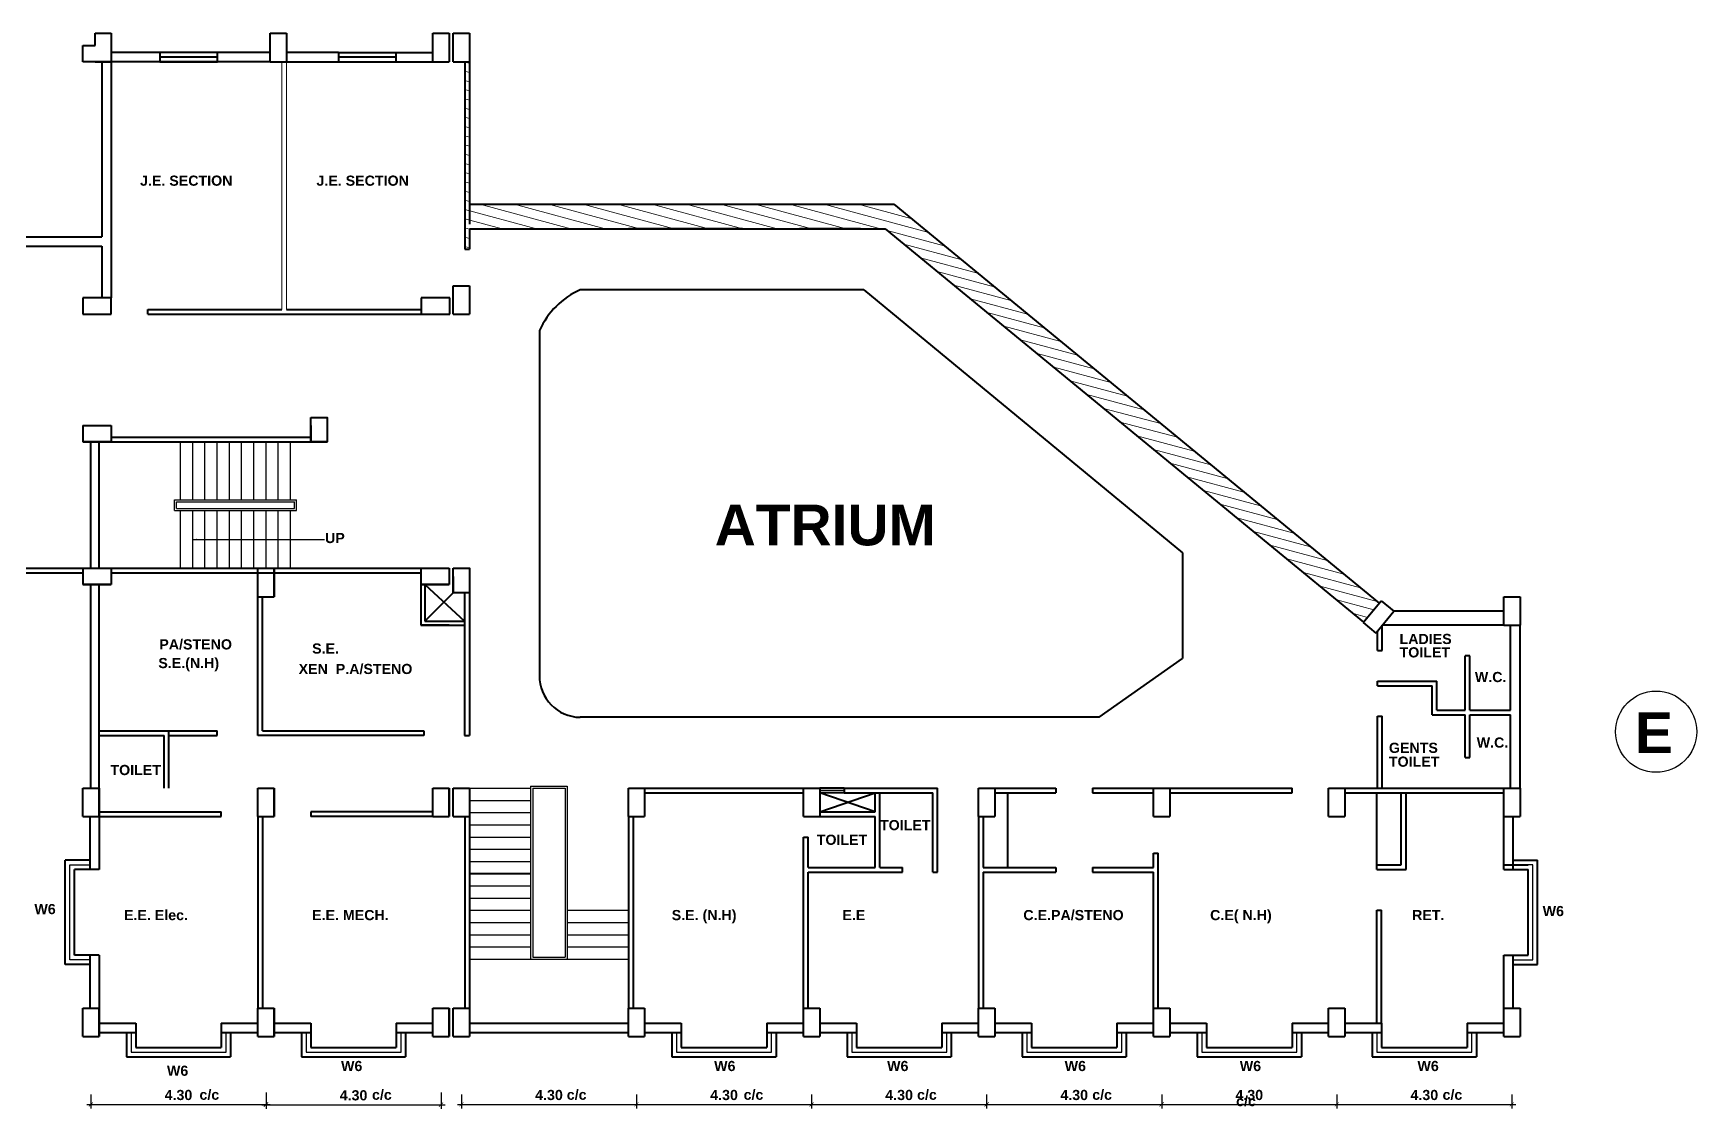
# Model space of a CAD drawing. Header units: inches. Extents: x 1352 to 5457, y 84 to 1168.
# Drawn here: x 2485.07 to 2525.93, y 400.19 to 426.6 of the extents above; entities that cross this region are included whole.
import ezdxf

# ---------------------------------------------------------------- set-up
doc = ezdxf.new("R2010")
doc.units = ezdxf.units.IN
doc.header["$MEASUREMENT"] = 0
doc.header["$PDMODE"] = 35
doc.header["$PDSIZE"] = -0.5
doc.linetypes.add('DASHED2', pattern=[0.375, 0.25, -0.125])
for name, color, linetype, lineweight in [('col', 250, 'Continuous', 40), ('hatch', 250, 'DASHED2', 9), ('text', 250, 'Continuous', 30), ('wall', 7, 'Continuous', 40), ('win', 250, 'Continuous', 30)]:
    doc.layers.add(name, color=color, linetype=linetype, lineweight=lineweight)
doc.styles.get("Standard").update_dxf_attribs({"font": 'arialbd.ttf', "height": 1.5})
doc.dimstyles.get("Standard").update_dxf_attribs({"dimtxt": 0.25, "dimasz": 0.1, "dimexe": 0.1, "dimexo": 0.1, "dimgap": 0.1, "dimtad": 1, "dimzin": 0, "dimdsep": 46, "dimtxsty": 'Standard', "dimblk": 'ARCHTICK', "dimcen": 0.1, "dimdle": 0.1, "dimclrd": 256, "dimadec": 0, "dimazin": 0, "dimtfac": 1, "dimtofl": 0, "dimtmove": 2, "dimatfit": 3, "dimfxl": 1, "dimtolj": 1, "dimtzin": 0, "dimlwd": -1, "dimarcsym": 0})

# ---------------------------------------------------------------- blocks, each defined once
blk = doc.blocks.new('_ArchTick')
at = {"color": 0, "linetype": 'ByBlock', "const_width": 0.15}
blk.add_lwpolyline([(-0.5, -0.5), (0.5, 0.5)], dxfattribs=at)
blk = doc.blocks.new('*D478')
at = {"layer": 'Defpoints', "color": 0, "linetype": 'Continuous', "transparency": 16777216}
for p in [(2486.491, 400.637), (2490.791, 400.637), (2490.791, 400.297)]:
    blk.add_point(p, dxfattribs=at)
at = {"layer": 'text', "color": 0, "linetype": 'Continuous', "lineweight": -2, "transparency": 16777216}
for p, q in [((2486.491, 400.537), (2486.491, 400.197)), ((2490.791, 400.537), (2490.791, 400.197))]:
    blk.add_line(p, q, dxfattribs=at)
at = {"layer": 'text', "linetype": 'Continuous', "transparency": 16777216}
blk.add_line((2486.391, 400.297), (2490.891, 400.297), dxfattribs=at)
at = {"layer": 'text', "linetype": 'Continuous', "transparency": 16777216, "xscale": 0.1, "yscale": 0.1, "zscale": 0.1, "rotation": 180}
blk.add_blockref('_ArchTick', (2486.491, 400.297), dxfattribs=at)
at = {"layer": 'text', "linetype": 'Continuous', "transparency": 16777216, "xscale": 0.1, "yscale": 0.1, "zscale": 0.1}
blk.add_blockref('_ArchTick', (2490.791, 400.297), dxfattribs=at)
at = {"layer": 'text', "color": 0, "linetype": 'Continuous', "transparency": 16777216, "insert": (2488.641, 400.525), "char_height": 0.25, "attachment_point": 5}
blk.add_mtext('\\A1;4.30', dxfattribs=at)
blk = doc.blocks.new('*D479')
at = {"layer": 'Defpoints', "color": 0, "linetype": 'Continuous', "transparency": 16777216}
for p in [(2495.591, 400.637), (2499.891, 400.637), (2499.891, 400.297)]:
    blk.add_point(p, dxfattribs=at)
at = {"layer": 'text', "color": 0, "linetype": 'Continuous', "lineweight": -2, "transparency": 16777216}
for p, q in [((2495.591, 400.537), (2495.591, 400.197)), ((2499.891, 400.537), (2499.891, 400.197))]:
    blk.add_line(p, q, dxfattribs=at)
at = {"layer": 'text', "linetype": 'Continuous', "transparency": 16777216}
blk.add_line((2495.491, 400.297), (2499.991, 400.297), dxfattribs=at)
at = {"layer": 'text', "linetype": 'Continuous', "transparency": 16777216, "xscale": 0.1, "yscale": 0.1, "zscale": 0.1, "rotation": 180}
blk.add_blockref('_ArchTick', (2495.591, 400.297), dxfattribs=at)
at = {"layer": 'text', "linetype": 'Continuous', "transparency": 16777216, "xscale": 0.1, "yscale": 0.1, "zscale": 0.1}
blk.add_blockref('_ArchTick', (2499.891, 400.297), dxfattribs=at)
at = {"layer": 'text', "color": 0, "linetype": 'Continuous', "transparency": 16777216, "insert": (2497.741, 400.525), "char_height": 0.25, "attachment_point": 5}
blk.add_mtext('\\A1;4.30', dxfattribs=at)
blk = doc.blocks.new('*D480')
at = {"layer": 'Defpoints', "color": 0, "linetype": 'Continuous', "transparency": 16777216}
for p in [(2499.891, 400.637), (2504.191, 400.637), (2504.191, 400.297)]:
    blk.add_point(p, dxfattribs=at)
at = {"layer": 'text', "color": 0, "linetype": 'Continuous', "lineweight": -2, "transparency": 16777216}
for p, q in [((2499.891, 400.537), (2499.891, 400.197)), ((2504.191, 400.537), (2504.191, 400.197))]:
    blk.add_line(p, q, dxfattribs=at)
at = {"layer": 'text', "linetype": 'Continuous', "transparency": 16777216}
blk.add_line((2499.791, 400.297), (2504.291, 400.297), dxfattribs=at)
at = {"layer": 'text', "linetype": 'Continuous', "transparency": 16777216, "xscale": 0.1, "yscale": 0.1, "zscale": 0.1, "rotation": 180}
blk.add_blockref('_ArchTick', (2499.891, 400.297), dxfattribs=at)
at = {"layer": 'text', "linetype": 'Continuous', "transparency": 16777216, "xscale": 0.1, "yscale": 0.1, "zscale": 0.1}
blk.add_blockref('_ArchTick', (2504.191, 400.297), dxfattribs=at)
at = {"layer": 'text', "color": 0, "linetype": 'Continuous', "transparency": 16777216, "insert": (2502.041, 400.525), "char_height": 0.25, "attachment_point": 5}
blk.add_mtext('\\A1;4.30', dxfattribs=at)
blk = doc.blocks.new('*D481')
at = {"layer": 'Defpoints', "color": 0, "linetype": 'Continuous', "transparency": 16777216}
for p in [(2504.191, 400.637), (2508.491, 400.637), (2508.491, 400.297)]:
    blk.add_point(p, dxfattribs=at)
at = {"layer": 'text', "color": 0, "linetype": 'Continuous', "lineweight": -2, "transparency": 16777216}
for p, q in [((2504.191, 400.537), (2504.191, 400.197)), ((2508.491, 400.537), (2508.491, 400.197))]:
    blk.add_line(p, q, dxfattribs=at)
at = {"layer": 'text', "linetype": 'Continuous', "transparency": 16777216}
blk.add_line((2504.091, 400.297), (2508.591, 400.297), dxfattribs=at)
at = {"layer": 'text', "linetype": 'Continuous', "transparency": 16777216, "xscale": 0.1, "yscale": 0.1, "zscale": 0.1, "rotation": 180}
blk.add_blockref('_ArchTick', (2504.191, 400.297), dxfattribs=at)
at = {"layer": 'text', "linetype": 'Continuous', "transparency": 16777216, "xscale": 0.1, "yscale": 0.1, "zscale": 0.1}
blk.add_blockref('_ArchTick', (2508.491, 400.297), dxfattribs=at)
at = {"layer": 'text', "color": 0, "linetype": 'Continuous', "transparency": 16777216, "insert": (2506.341, 400.525), "char_height": 0.25, "attachment_point": 5}
blk.add_mtext('\\A1;4.30', dxfattribs=at)
blk = doc.blocks.new('*D482')
at = {"layer": 'Defpoints', "color": 0, "linetype": 'Continuous', "transparency": 16777216}
for p in [(2508.491, 400.637), (2512.791, 400.637), (2512.791, 400.297)]:
    blk.add_point(p, dxfattribs=at)
at = {"layer": 'text', "color": 0, "linetype": 'Continuous', "lineweight": -2, "transparency": 16777216}
for p, q in [((2508.491, 400.537), (2508.491, 400.197)), ((2512.791, 400.537), (2512.791, 400.197))]:
    blk.add_line(p, q, dxfattribs=at)
at = {"layer": 'text', "linetype": 'Continuous', "transparency": 16777216}
blk.add_line((2508.391, 400.297), (2512.891, 400.297), dxfattribs=at)
at = {"layer": 'text', "linetype": 'Continuous', "transparency": 16777216, "xscale": 0.1, "yscale": 0.1, "zscale": 0.1, "rotation": 180}
blk.add_blockref('_ArchTick', (2508.491, 400.297), dxfattribs=at)
at = {"layer": 'text', "linetype": 'Continuous', "transparency": 16777216, "xscale": 0.1, "yscale": 0.1, "zscale": 0.1}
blk.add_blockref('_ArchTick', (2512.791, 400.297), dxfattribs=at)
at = {"layer": 'text', "color": 0, "linetype": 'Continuous', "transparency": 16777216, "insert": (2510.641, 400.525), "char_height": 0.25, "attachment_point": 5}
blk.add_mtext('\\A1;4.30', dxfattribs=at)
blk = doc.blocks.new('*D483')
at = {"layer": 'Defpoints', "color": 0, "linetype": 'Continuous', "transparency": 16777216}
for p in [(2512.791, 400.637), (2517.091, 400.637), (2517.091, 400.297)]:
    blk.add_point(p, dxfattribs=at)
at = {"layer": 'text', "color": 0, "linetype": 'Continuous', "lineweight": -2, "transparency": 16777216}
for p, q in [((2512.791, 400.537), (2512.791, 400.197)), ((2517.091, 400.537), (2517.091, 400.197))]:
    blk.add_line(p, q, dxfattribs=at)
at = {"layer": 'text', "linetype": 'Continuous', "transparency": 16777216}
blk.add_line((2512.691, 400.297), (2517.191, 400.297), dxfattribs=at)
at = {"layer": 'text', "linetype": 'Continuous', "transparency": 16777216, "xscale": 0.1, "yscale": 0.1, "zscale": 0.1, "rotation": 180}
blk.add_blockref('_ArchTick', (2512.791, 400.297), dxfattribs=at)
at = {"layer": 'text', "linetype": 'Continuous', "transparency": 16777216, "xscale": 0.1, "yscale": 0.1, "zscale": 0.1}
blk.add_blockref('_ArchTick', (2517.091, 400.297), dxfattribs=at)
at = {"layer": 'text', "color": 0, "linetype": 'Continuous', "transparency": 16777216, "insert": (2514.941, 400.525), "char_height": 0.25, "attachment_point": 5}
blk.add_mtext('\\A1;4.30', dxfattribs=at)
blk = doc.blocks.new('*D484')
at = {"layer": 'Defpoints', "color": 0, "linetype": 'Continuous', "transparency": 16777216}
for p in [(2517.091, 400.637), (2521.391, 400.637), (2521.391, 400.297)]:
    blk.add_point(p, dxfattribs=at)
at = {"layer": 'text', "color": 0, "linetype": 'Continuous', "lineweight": -2, "transparency": 16777216}
for p, q in [((2517.091, 400.537), (2517.091, 400.197)), ((2521.391, 400.537), (2521.391, 400.197))]:
    blk.add_line(p, q, dxfattribs=at)
at = {"layer": 'text', "linetype": 'Continuous', "transparency": 16777216}
blk.add_line((2516.991, 400.297), (2521.491, 400.297), dxfattribs=at)
at = {"layer": 'text', "linetype": 'Continuous', "transparency": 16777216, "xscale": 0.1, "yscale": 0.1, "zscale": 0.1, "rotation": 180}
blk.add_blockref('_ArchTick', (2517.091, 400.297), dxfattribs=at)
at = {"layer": 'text', "linetype": 'Continuous', "transparency": 16777216, "xscale": 0.1, "yscale": 0.1, "zscale": 0.1}
blk.add_blockref('_ArchTick', (2521.391, 400.297), dxfattribs=at)
at = {"layer": 'text', "color": 0, "linetype": 'Continuous', "transparency": 16777216, "insert": (2519.241, 400.525), "char_height": 0.25, "attachment_point": 5}
blk.add_mtext('\\A1;4.30', dxfattribs=at)
blk = doc.blocks.new('*D485')
at = {"layer": 'Defpoints', "color": 0, "linetype": 'Continuous', "transparency": 16777216}
for p in [(2490.791, 400.685), (2495.091, 400.685), (2495.091, 400.289)]:
    blk.add_point(p, dxfattribs=at)
at = {"layer": 'text', "color": 0, "linetype": 'Continuous', "lineweight": -2, "transparency": 16777216}
for p, q in [((2490.791, 400.585), (2490.791, 400.189)), ((2495.091, 400.585), (2495.091, 400.189))]:
    blk.add_line(p, q, dxfattribs=at)
at = {"layer": 'text', "linetype": 'Continuous', "transparency": 16777216}
blk.add_line((2490.691, 400.289), (2495.191, 400.289), dxfattribs=at)
at = {"layer": 'text', "linetype": 'Continuous', "transparency": 16777216, "xscale": 0.1, "yscale": 0.1, "zscale": 0.1, "rotation": 180}
blk.add_blockref('_ArchTick', (2490.791, 400.289), dxfattribs=at)
at = {"layer": 'text', "linetype": 'Continuous', "transparency": 16777216, "xscale": 0.1, "yscale": 0.1, "zscale": 0.1}
blk.add_blockref('_ArchTick', (2495.091, 400.289), dxfattribs=at)
at = {"layer": 'text', "color": 0, "linetype": 'Continuous', "transparency": 16777216, "insert": (2492.941, 400.517), "char_height": 0.25, "attachment_point": 5}
blk.add_mtext('\\A1;4.30', dxfattribs=at)

msp = doc.modelspace()

# ---------------------------------------------------------------- hatches: boundary and pattern name
at = {"layer": 'hatch', "linetype": 'ByBlock'}
h = msp.add_hatch(dxfattribs=at)
h.set_pattern_fill('ANSI31', color=256, scale=1.75, angle=120)
h.set_pattern_definition([(165, (-39.91306, -19.09975), (-0.056616666, -0.211296275), [])])
h.paths.add_polyline_path([(2506.21, 422.404), (2495.791, 422.404), (2495.791, 425.904), (2495.676, 425.904), (2495.676, 421.304), (2495.791, 421.304), (2495.791, 421.804), (2505.995, 421.804), (2517.75, 412.144), (2518.132, 412.607)])

# ---------------------------------------------------------------- linework, layer by layer
at = {"layer": 'col'}
for p, q in [((2486.591, 426.604), (2486.991, 426.604)), ((2486.591, 426.304), (2486.591, 426.604)), ((2486.991, 426.604), (2486.991, 425.904)), ((2490.893, 426.604), (2491.293, 426.604)), ((2490.893, 425.904), (2490.893, 426.604)), ((2491.293, 426.604), (2491.293, 425.904)), ((2494.891, 426.604), (2495.291, 426.604)), ((2494.891, 425.904), (2494.891, 426.604)), ((2495.291, 426.604), (2495.291, 425.904)), ((2495.391, 426.604), (2495.791, 426.604)), ((2495.391, 425.904), (2495.391, 426.604)), ((2495.791, 426.604), (2495.791, 421.919)), ((2486.291, 425.904), (2486.291, 426.304)), ((2486.291, 426.304), (2486.591, 426.304)), ((2486.991, 425.904), (2486.291, 425.904)), ((2486.591, 425.904), (2486.991, 425.904)), ((2486.591, 425.904), (2486.991, 425.904)), ((2490.893, 425.904), (2491.293, 425.904)), ((2490.893, 425.904), (2494.891, 425.904)), ((2494.891, 425.904), (2495.291, 425.904)), ((2494.891, 425.904), (2495.291, 425.904)), ((2495.391, 425.904), (2495.791, 425.904)), ((2495.391, 425.904), (2495.791, 425.904)), ((2495.676, 425.904), (2495.676, 421.304)), ((2495.791, 422.404), (2506.21, 422.404)), ((2506.21, 422.404), (2518.131, 412.608)), ((2495.791, 421.804), (2505.995, 421.804)), ((2495.791, 421.804), (2495.791, 421.304)), ((2502.493, 421.804), (2502.893, 421.804)), ((2505.995, 421.804), (2517.75, 412.144)), ((2495.676, 421.304), (2495.791, 421.304)), ((2486.991, 420.104), (2486.291, 420.104)), ((2486.291, 420.104), (2486.291, 419.704)), ((2486.991, 419.704), (2486.991, 420.104)), ((2495.303, 420.104), (2494.603, 420.104)), ((2494.603, 420.104), (2494.603, 419.704)), ((2495.303, 419.704), (2495.303, 420.104)), ((2495.391, 420.404), (2495.791, 420.404)), ((2495.391, 419.704), (2495.391, 420.404)), ((2495.791, 420.404), (2495.791, 419.704)), ((2486.291, 419.704), (2486.991, 419.704)), ((2487.891, 419.704), (2487.891, 419.819)), ((2487.891, 419.819), (2491.178, 419.819)), ((2487.891, 419.704), (2495.303, 419.704)), ((2491.293, 419.819), (2494.603, 419.819)), ((2495.391, 419.704), (2495.791, 419.704)), ((2495.391, 419.704), (2495.791, 419.704)), ((2495.391, 419.704), (2495.791, 419.704)), ((2486.291, 416.968), (2486.291, 416.568)), ((2486.291, 416.968), (2486.991, 416.968)), ((2486.991, 416.968), (2486.991, 416.568)), ((2491.891, 416.968), (2491.891, 416.568)), ((2486.291, 416.568), (2486.991, 416.568)), ((2486.991, 416.568), (2486.291, 416.568)), ((2486.291, 413.463), (2486.291, 413.063)), ((2486.291, 413.463), (2486.991, 413.463)), ((2486.291, 413.063), (2486.991, 413.063)), ((2486.991, 413.063), (2486.291, 413.063)), ((2486.991, 413.463), (2486.991, 413.063)), ((2490.591, 413.463), (2490.991, 413.463)), ((2490.591, 412.763), (2490.591, 413.463)), ((2490.991, 412.763), (2490.991, 413.463)), ((2490.991, 413.463), (2490.991, 412.763)), ((2494.591, 413.463), (2494.591, 413.063)), ((2494.591, 413.463), (2495.291, 413.463)), ((2494.591, 413.063), (2495.291, 413.063)), ((2495.291, 413.063), (2494.591, 413.063)), ((2495.291, 413.463), (2495.291, 413.063)), ((2495.391, 413.263), (2495.391, 412.863)), ((2490.591, 412.763), (2490.991, 412.763)), ((2517.737, 412.128), (2518.183, 412.668)), ((2518.183, 412.668), (2518.491, 412.413)), ((2521.191, 412.763), (2521.591, 412.763)), ((2521.191, 412.063), (2521.191, 412.763)), ((2521.591, 412.763), (2521.591, 412.063)), ((2518.046, 411.873), (2518.491, 412.413)), ((2495.291, 412.063), (2494.591, 412.063)), ((2517.737, 412.128), (2518.046, 411.873)), ((2517.737, 412.128), (2518.046, 411.873)), ((2521.191, 412.063), (2521.591, 412.063)), ((2486.291, 408.063), (2486.691, 408.063)), ((2486.291, 407.363), (2486.291, 408.063)), ((2486.691, 407.363), (2486.691, 408.063)), ((2486.691, 408.063), (2486.691, 407.363)), ((2490.591, 408.063), (2490.991, 408.063)), ((2490.591, 407.363), (2490.591, 408.063)), ((2490.991, 407.363), (2490.991, 408.063)), ((2490.991, 408.063), (2490.991, 407.363)), ((2494.891, 408.063), (2495.291, 408.063)), ((2494.891, 407.363), (2494.891, 408.063)), ((2495.291, 407.363), (2495.291, 408.063)), ((2495.291, 408.063), (2495.291, 407.363)), ((2495.391, 408.063), (2495.791, 408.063)), ((2495.391, 407.363), (2495.391, 408.063)), ((2495.791, 408.063), (2495.791, 407.363)), ((2499.691, 408.063), (2500.091, 408.063)), ((2499.691, 407.363), (2499.691, 408.063)), ((2500.091, 408.063), (2500.091, 407.363)), ((2503.991, 408.063), (2504.391, 408.063)), ((2503.991, 407.363), (2503.991, 408.063)), ((2504.391, 408.063), (2504.391, 407.363)), ((2508.291, 408.063), (2508.691, 408.063)), ((2508.291, 407.363), (2508.291, 408.063)), ((2508.691, 408.063), (2508.691, 407.363)), ((2512.591, 408.063), (2512.991, 408.063)), ((2512.591, 407.363), (2512.591, 408.063)), ((2512.991, 408.063), (2512.991, 407.363)), ((2515.991, 407.948), (2515.991, 408.063)), ((2516.891, 408.063), (2517.291, 408.063)), ((2516.891, 407.363), (2516.891, 408.063)), ((2517.291, 408.063), (2517.291, 407.363)), ((2521.191, 408.063), (2521.591, 408.063)), ((2521.191, 407.363), (2521.191, 408.063)), ((2521.591, 408.063), (2521.591, 407.363)), ((2486.291, 407.363), (2486.691, 407.363)), ((2490.591, 407.363), (2490.991, 407.363)), ((2494.891, 407.363), (2495.291, 407.363)), ((2495.391, 407.363), (2495.791, 407.363)), ((2499.691, 407.363), (2500.091, 407.363)), ((2503.991, 407.363), (2504.391, 407.363)), ((2508.291, 407.363), (2508.691, 407.363)), ((2512.591, 407.363), (2512.991, 407.363)), ((2516.891, 407.363), (2517.291, 407.363)), ((2521.191, 407.363), (2521.591, 407.363)), ((2486.291, 402.663), (2486.691, 402.663)), ((2486.291, 401.963), (2486.291, 402.663)), ((2486.691, 401.963), (2486.691, 402.663)), ((2486.691, 402.663), (2486.691, 401.963)), ((2490.591, 402.663), (2490.991, 402.663)), ((2490.591, 401.963), (2490.591, 402.663)), ((2490.991, 401.963), (2490.991, 402.663)), ((2490.991, 402.663), (2490.991, 401.963)), ((2494.891, 402.663), (2495.291, 402.663)), ((2494.891, 401.963), (2494.891, 402.663)), ((2495.291, 401.963), (2495.291, 402.663)), ((2495.291, 402.663), (2495.291, 401.963)), ((2495.391, 402.663), (2495.791, 402.663)), ((2495.391, 401.963), (2495.391, 402.663)), ((2495.791, 402.663), (2495.791, 401.963)), ((2499.691, 402.663), (2500.091, 402.663)), ((2499.691, 401.963), (2499.691, 402.663)), ((2500.091, 402.663), (2500.091, 401.963)), ((2503.991, 402.663), (2504.391, 402.663)), ((2503.991, 401.963), (2503.991, 402.663)), ((2504.391, 402.663), (2504.391, 401.963)), ((2508.291, 402.663), (2508.691, 402.663)), ((2508.291, 401.963), (2508.291, 402.663)), ((2508.691, 402.663), (2508.691, 401.963)), ((2512.591, 402.663), (2512.991, 402.663)), ((2512.591, 401.963), (2512.591, 402.663)), ((2512.991, 402.663), (2512.991, 401.963)), ((2516.891, 402.663), (2517.291, 402.663)), ((2516.891, 401.963), (2516.891, 402.663)), ((2517.291, 402.663), (2517.291, 401.963)), ((2521.191, 402.663), (2521.591, 402.663)), ((2521.191, 401.963), (2521.191, 402.663)), ((2521.591, 402.663), (2521.591, 401.963)), ((2486.291, 401.963), (2486.691, 401.963)), ((2490.591, 401.963), (2490.991, 401.963)), ((2494.891, 401.963), (2495.291, 401.963)), ((2495.391, 401.963), (2495.791, 401.963)), ((2499.691, 401.963), (2500.091, 401.963)), ((2503.991, 401.963), (2504.391, 401.963)), ((2508.291, 401.963), (2508.691, 401.963)), ((2512.591, 401.963), (2512.991, 401.963)), ((2516.891, 401.963), (2517.291, 401.963)), ((2521.191, 401.963), (2521.591, 401.963))]:
    msp.add_line(p, q, dxfattribs=at)
for points in [[(2491.891, 417.168), (2492.291, 417.168), (2492.291, 416.568), (2491.891, 416.568)], [(2495.391, 413.463), (2495.791, 413.463), (2495.791, 412.863), (2495.391, 412.863)]]:
    msp.add_lwpolyline(points, close=True, dxfattribs=at)
at = {"layer": 'hatch', "linetype": 'ByBlock'}
for p, q in [((2491.178, 425.904), (2491.178, 419.819)), ((2491.293, 425.904), (2491.293, 419.819)), ((2498.093, 421.804), (2498.493, 421.804)), ((2495.791, 419.704), (2495.791, 420.404))]:
    msp.add_line(p, q, dxfattribs=at)
at = {"layer": 'text'}
msp.add_circle((2524.934, 409.45), 0.997, dxfattribs=at)
at = {"layer": 'wall', "linetype": 'Continuous'}
for p, q in [((2486.761, 425.904), (2486.761, 421.604)), ((2490.893, 426.134), (2486.991, 426.134)), ((2490.893, 425.904), (2486.991, 425.904)), ((2486.991, 425.904), (2486.991, 420.104)), ((2488.18, 426.134), (2488.18, 425.922)), ((2488.18, 426.131), (2488.18, 425.901)), ((2488.18, 425.904), (2489.603, 425.903)), ((2489.603, 425.925), (2489.603, 426.134)), ((2489.603, 425.903), (2489.603, 426.134)), ((2492.568, 426.134), (2491.293, 426.134)), ((2492.568, 426.134), (2492.568, 425.922)), ((2492.568, 426.134), (2494.891, 426.134)), ((2492.568, 426.131), (2492.568, 425.901)), ((2492.568, 425.904), (2493.991, 425.903)), ((2493.991, 425.925), (2493.991, 426.134)), ((2493.991, 425.903), (2493.991, 426.134)), ((2502.493, 421.804), (2499.693, 421.804)), ((2505.393, 421.804), (2503.893, 421.804)), ((2486.761, 421.374), (2486.761, 420.104)), ((2505.476, 420.304), (2498.508, 420.304)), ((2505.476, 420.304), (2513.301, 413.845)), ((2497.508, 419.304), (2497.508, 410.804)), ((2486.491, 413.463), (2486.491, 416.568)), ((2486.691, 413.463), (2486.691, 416.568)), ((2486.991, 416.683), (2491.891, 416.683)), ((2486.991, 416.568), (2492.291, 416.568)), ((2513.301, 413.845), (2513.301, 411.245)), ((2482.163, 413.463), (2486.691, 413.463)), ((2482.163, 413.348), (2486.291, 413.348)), ((2486.491, 408.063), (2486.491, 413.063)), ((2486.691, 408.063), (2486.691, 413.063)), ((2486.991, 413.463), (2494.591, 413.463)), ((2486.991, 413.348), (2494.591, 413.348)), ((2494.591, 413.063), (2494.591, 412.063)), ((2494.691, 413.063), (2494.691, 412.163)), ((2494.691, 413.063), (2495.67, 412.163)), ((2490.591, 409.353), (2490.591, 412.763)), ((2490.706, 409.468), (2490.706, 412.763)), ((2495.391, 412.863), (2494.691, 412.163)), ((2495.67, 412.863), (2495.67, 409.353)), ((2495.791, 412.863), (2495.791, 409.353)), ((2521.191, 412.413), (2518.491, 412.413)), ((2494.591, 412.063), (2495.67, 412.063)), ((2494.691, 412.163), (2495.67, 412.163)), ((2518.091, 411.443), (2518.091, 411.929)), ((2521.191, 412.063), (2518.202, 412.063)), ((2518.206, 411.443), (2518.206, 412.068)), ((2521.361, 409.978), (2521.361, 412.063)), ((2521.591, 408.063), (2521.591, 412.063)), ((2518.091, 411.443), (2518.206, 411.443)), ((2511.258, 409.804), (2513.301, 411.245)), ((2520.246, 409.978), (2520.246, 411.313)), ((2520.361, 411.313), (2520.246, 411.313)), ((2520.361, 409.978), (2520.361, 411.313)), ((2518.091, 410.693), (2519.546, 410.693)), ((2518.091, 410.578), (2518.091, 410.693)), ((2519.546, 409.978), (2519.546, 410.693)), ((2518.091, 410.578), (2519.431, 410.578)), ((2519.431, 409.863), (2519.431, 410.578)), ((2511.258, 409.804), (2498.508, 409.804)), ((2518.091, 409.828), (2518.206, 409.828)), ((2518.091, 408.063), (2518.091, 409.828)), ((2518.206, 408.063), (2518.206, 409.828)), ((2519.431, 409.863), (2520.246, 409.863)), ((2519.546, 409.978), (2520.246, 409.978)), ((2520.246, 408.813), (2520.246, 409.863)), ((2520.361, 409.978), (2521.361, 409.978)), ((2520.361, 409.863), (2521.361, 409.863)), ((2520.361, 408.813), (2520.361, 409.863)), ((2521.361, 408.063), (2521.361, 409.863)), ((2486.691, 409.468), (2488.406, 409.468)), ((2488.406, 408.063), (2488.406, 409.468)), ((2488.406, 409.468), (2489.591, 409.468)), ((2489.591, 409.353), (2489.591, 409.468)), ((2490.706, 409.468), (2494.67, 409.468)), ((2494.67, 409.468), (2494.67, 409.353)), ((2486.691, 409.353), (2488.291, 409.353)), ((2488.291, 408.063), (2488.291, 409.353)), ((2488.406, 409.353), (2489.591, 409.353)), ((2494.67, 409.353), (2490.591, 409.353)), ((2495.67, 409.353), (2495.791, 409.353)), ((2520.246, 408.813), (2520.361, 408.813)), ((2500.091, 408.063), (2503.991, 408.063)), ((2500.091, 407.948), (2503.991, 407.948)), ((2504.391, 407.478), (2505.756, 407.948)), ((2505.756, 407.478), (2504.391, 407.948)), ((2504.991, 408.063), (2504.991, 407.948)), ((2504.991, 408.063), (2507.286, 408.063)), ((2504.991, 407.948), (2507.171, 407.948)), ((2505.756, 407.478), (2505.756, 407.948)), ((2505.871, 406.113), (2505.871, 407.948)), ((2507.171, 405.998), (2507.171, 407.948)), ((2507.286, 405.998), (2507.286, 408.063)), ((2508.691, 408.063), (2510.191, 408.063)), ((2508.691, 407.948), (2510.191, 407.948)), ((2509.006, 407.948), (2509.006, 406.113)), ((2510.191, 408.063), (2510.191, 407.948)), ((2511.091, 408.063), (2512.591, 408.063)), ((2511.091, 408.063), (2511.091, 407.948)), ((2511.091, 407.948), (2512.591, 407.948)), ((2512.991, 408.063), (2515.991, 408.063)), ((2512.991, 407.948), (2515.991, 407.948)), ((2517.291, 408.063), (2521.191, 408.063)), ((2517.291, 407.948), (2521.191, 407.948)), ((2518.076, 406.063), (2518.076, 407.948)), ((2518.676, 406.178), (2518.676, 407.948)), ((2518.791, 406.063), (2518.791, 407.948)), ((2486.461, 407.363), (2486.461, 406.063)), ((2486.691, 407.478), (2489.691, 407.478)), ((2486.691, 407.363), (2486.691, 406.063)), ((2486.691, 407.363), (2489.691, 407.363)), ((2489.691, 407.363), (2489.691, 407.478)), ((2490.591, 407.363), (2490.591, 402.663)), ((2490.706, 407.363), (2490.706, 402.663)), ((2491.891, 407.478), (2491.891, 407.363)), ((2494.891, 407.478), (2491.891, 407.478)), ((2494.891, 407.363), (2491.891, 407.363)), ((2495.676, 407.363), (2495.676, 402.663)), ((2495.791, 407.363), (2495.791, 402.663)), ((2499.691, 407.363), (2499.691, 402.663)), ((2499.806, 407.363), (2499.806, 402.663)), ((2504.391, 407.478), (2505.756, 407.478)), ((2504.391, 407.363), (2505.756, 407.363)), ((2505.756, 406.113), (2505.756, 407.363)), ((2508.291, 407.363), (2508.291, 402.663)), ((2508.406, 407.363), (2508.406, 406.113)), ((2521.191, 406.063), (2521.191, 407.363)), ((2521.421, 406.063), (2521.421, 407.363)), ((2503.991, 402.663), (2503.991, 406.863)), ((2503.991, 406.863), (2504.106, 406.863)), ((2504.106, 406.113), (2504.106, 406.863)), ((2512.591, 406.463), (2512.706, 406.463)), ((2512.591, 406.113), (2512.591, 406.463)), ((2512.706, 402.663), (2512.706, 406.463)), ((2518.076, 406.178), (2518.676, 406.178)), ((2495.791, 405.963), (2497.291, 405.963)), ((2504.106, 406.113), (2505.756, 406.113)), ((2504.106, 402.663), (2504.106, 405.998)), ((2504.106, 405.998), (2506.421, 405.998)), ((2505.871, 406.113), (2506.421, 406.113)), ((2506.421, 405.998), (2506.421, 406.113)), ((2507.171, 405.998), (2507.286, 405.998)), ((2507.171, 405.998), (2507.286, 405.998)), ((2508.406, 406.113), (2510.191, 406.113)), ((2508.406, 405.998), (2510.191, 405.998)), ((2508.406, 405.998), (2508.406, 402.663)), ((2510.191, 406.113), (2510.191, 405.998)), ((2511.091, 406.113), (2512.591, 406.113)), ((2511.091, 406.113), (2511.091, 405.998)), ((2511.091, 405.998), (2512.591, 405.998)), ((2512.591, 402.663), (2512.591, 405.998)), ((2518.076, 406.063), (2518.791, 406.063)), ((2518.076, 405.063), (2518.191, 405.063)), ((2518.076, 402.293), (2518.076, 405.063)), ((2518.191, 402.293), (2518.191, 405.063)), ((2486.461, 403.963), (2486.461, 402.663)), ((2486.691, 403.963), (2486.691, 402.663)), ((2521.191, 402.663), (2521.191, 403.963)), ((2521.421, 402.663), (2521.421, 403.963)), ((2486.691, 402.293), (2487.591, 402.293)), ((2486.691, 402.063), (2487.591, 402.063)), ((2489.691, 402.293), (2490.591, 402.293)), ((2489.691, 402.063), (2490.591, 402.063)), ((2490.991, 402.293), (2491.891, 402.293)), ((2490.991, 402.063), (2491.891, 402.063)), ((2493.991, 402.293), (2494.891, 402.293)), ((2493.991, 402.063), (2494.891, 402.063)), ((2495.791, 402.293), (2499.691, 402.293)), ((2495.791, 402.063), (2499.691, 402.063)), ((2500.091, 402.293), (2500.991, 402.293)), ((2500.091, 402.063), (2500.991, 402.063)), ((2503.091, 402.293), (2503.991, 402.293)), ((2503.091, 402.063), (2503.991, 402.063)), ((2504.391, 402.293), (2505.291, 402.293)), ((2504.391, 402.063), (2505.291, 402.063)), ((2507.391, 402.293), (2508.291, 402.293)), ((2507.391, 402.063), (2508.291, 402.063)), ((2508.691, 402.293), (2509.591, 402.293)), ((2508.691, 402.063), (2509.591, 402.063)), ((2511.691, 402.293), (2512.591, 402.293)), ((2511.691, 402.063), (2512.591, 402.063)), ((2512.991, 402.293), (2513.891, 402.293)), ((2512.991, 402.063), (2513.891, 402.063)), ((2515.991, 402.293), (2516.891, 402.293)), ((2515.991, 402.063), (2516.891, 402.063)), ((2517.291, 402.293), (2518.191, 402.293)), ((2517.291, 402.063), (2518.191, 402.063)), ((2520.291, 402.293), (2521.191, 402.293)), ((2520.291, 402.063), (2521.191, 402.063))]:
    msp.add_line(p, q, dxfattribs=at)
at = {"layer": 'wall'}
for p, q in [((2481.933, 421.604), (2486.761, 421.604)), ((2482.163, 421.374), (2486.761, 421.374)), ((2504.991, 408.063), (2504.391, 408.063)), ((2504.991, 407.948), (2504.391, 407.948)), ((2485.861, 403.733), (2485.861, 406.293)), ((2486.461, 406.293), (2485.861, 406.293)), ((2521.191, 406.178), (2521.791, 406.178)), ((2521.421, 406.293), (2522.021, 406.293)), ((2522.021, 403.733), (2522.021, 406.293)), ((2486.091, 403.963), (2486.091, 406.063)), ((2486.691, 406.063), (2486.091, 406.063)), ((2521.191, 406.063), (2521.791, 406.063)), ((2521.791, 403.963), (2521.791, 406.063)), ((2486.461, 403.733), (2485.861, 403.733)), ((2486.691, 403.963), (2486.091, 403.963)), ((2521.191, 403.963), (2521.791, 403.963)), ((2521.421, 403.733), (2522.021, 403.733)), ((2487.361, 402.063), (2487.361, 401.463)), ((2487.591, 402.293), (2487.591, 401.693)), ((2489.691, 402.293), (2489.691, 401.693)), ((2489.921, 402.063), (2489.921, 401.463)), ((2491.661, 402.063), (2491.661, 401.463)), ((2491.891, 402.293), (2491.891, 401.693)), ((2493.991, 402.293), (2493.991, 401.693)), ((2494.221, 402.063), (2494.221, 401.463)), ((2500.761, 402.063), (2500.761, 401.463)), ((2500.991, 402.293), (2500.991, 401.693)), ((2503.091, 402.293), (2503.091, 401.693)), ((2503.321, 402.063), (2503.321, 401.463)), ((2505.061, 402.063), (2505.061, 401.463)), ((2505.291, 402.293), (2505.291, 401.693)), ((2507.391, 402.293), (2507.391, 401.693)), ((2507.621, 402.063), (2507.621, 401.463)), ((2509.361, 402.063), (2509.361, 401.463)), ((2509.591, 402.293), (2509.591, 401.693)), ((2511.691, 402.293), (2511.691, 401.693)), ((2511.921, 402.063), (2511.921, 401.463)), ((2513.661, 402.063), (2513.661, 401.463)), ((2513.891, 402.293), (2513.891, 401.693)), ((2515.991, 402.293), (2515.991, 401.693)), ((2516.221, 402.063), (2516.221, 401.463)), ((2517.961, 402.063), (2517.961, 401.463)), ((2518.191, 402.293), (2518.191, 401.693)), ((2520.291, 402.293), (2520.291, 401.693)), ((2520.521, 402.063), (2520.521, 401.463)), ((2487.591, 401.693), (2489.691, 401.693)), ((2491.891, 401.693), (2493.991, 401.693)), ((2500.991, 401.693), (2503.091, 401.693)), ((2505.291, 401.693), (2507.391, 401.693)), ((2509.591, 401.693), (2511.691, 401.693)), ((2513.891, 401.693), (2515.991, 401.693)), ((2518.191, 401.693), (2520.291, 401.693)), ((2487.361, 401.463), (2489.921, 401.463)), ((2491.661, 401.463), (2494.221, 401.463)), ((2500.761, 401.463), (2503.321, 401.463)), ((2505.061, 401.463), (2507.621, 401.463)), ((2509.361, 401.463), (2511.921, 401.463)), ((2513.661, 401.463), (2516.221, 401.463)), ((2517.961, 401.463), (2520.521, 401.463))]:
    msp.add_line(p, q, dxfattribs=at)
at = {"layer": 'wall', "linetype": 'Continuous'}
for centre, radius, start, end in [((2499.308, 418.505), 1.969, 113.9562, 156.0438), ((2498.521, 410.817), 1.013, 179.2542, 269.2542)]:
    msp.add_arc(centre, radius, start, end, dxfattribs=at)
at = {"layer": 'win'}
for p, q in [((2488.18, 426.035), (2489.603, 426.036)), ((2488.18, 426.017), (2489.603, 426.019)), ((2492.568, 426.035), (2493.991, 426.036)), ((2492.568, 426.017), (2493.991, 426.019)), ((2488.691, 415.148), (2488.691, 416.568)), ((2488.991, 415.148), (2488.991, 416.568)), ((2489.291, 415.148), (2489.291, 416.568)), ((2489.591, 415.148), (2489.591, 416.568)), ((2489.891, 415.148), (2489.891, 416.568)), ((2490.191, 415.148), (2490.191, 416.568)), ((2490.491, 415.148), (2490.491, 416.568)), ((2490.791, 415.148), (2490.791, 416.568)), ((2491.091, 415.148), (2491.091, 416.568)), ((2491.391, 415.148), (2491.391, 416.568)), ((2488.541, 414.883), (2488.541, 415.148)), ((2488.541, 415.148), (2491.541, 415.148)), ((2488.541, 415.148), (2491.541, 415.148)), ((2491.541, 414.883), (2491.541, 415.148)), ((2488.541, 414.883), (2491.541, 414.883)), ((2488.541, 414.883), (2491.541, 414.883)), ((2488.591, 414.933), (2488.591, 415.098)), ((2488.591, 415.098), (2491.491, 415.098)), ((2488.591, 414.933), (2491.491, 414.933)), ((2488.691, 413.463), (2488.691, 414.883)), ((2488.991, 413.463), (2488.991, 414.883)), ((2489.291, 413.463), (2489.291, 414.883)), ((2489.591, 413.463), (2489.591, 414.883)), ((2489.891, 413.463), (2489.891, 414.883)), ((2490.191, 413.463), (2490.191, 414.883)), ((2490.491, 413.463), (2490.491, 414.883)), ((2490.791, 413.463), (2490.791, 414.883)), ((2491.091, 413.463), (2491.091, 414.883)), ((2491.391, 413.463), (2491.391, 414.883)), ((2491.491, 414.933), (2491.491, 415.098)), ((2495.791, 408.063), (2497.291, 408.063)), ((2495.791, 407.763), (2497.291, 407.763)), ((2497.291, 408.113), (2497.291, 403.863)), ((2497.291, 408.113), (2498.191, 408.113)), ((2497.341, 408.063), (2497.341, 403.913)), ((2497.341, 408.063), (2498.141, 408.063)), ((2498.141, 408.063), (2498.141, 403.913)), ((2498.191, 408.113), (2498.191, 403.863)), ((2504.991, 408.006), (2504.391, 408.006)), ((2495.791, 407.463), (2497.291, 407.463)), ((2495.791, 407.163), (2497.291, 407.163)), ((2495.791, 406.863), (2497.291, 406.863)), ((2495.791, 406.563), (2497.291, 406.563)), ((2485.976, 403.848), (2485.976, 406.182)), ((2485.976, 406.182), (2486.461, 406.182)), ((2495.791, 406.263), (2497.291, 406.263)), ((2521.906, 406.182), (2521.421, 406.182)), ((2521.906, 403.848), (2521.906, 406.182)), ((2495.791, 405.663), (2497.291, 405.663)), ((2495.791, 405.363), (2497.291, 405.363)), ((2495.791, 405.063), (2497.291, 405.063)), ((2498.191, 405.063), (2499.691, 405.063)), ((2495.791, 404.763), (2497.291, 404.763)), ((2498.191, 404.763), (2499.691, 404.763)), ((2495.791, 404.463), (2497.291, 404.463)), ((2495.791, 404.163), (2497.291, 404.163)), ((2498.191, 404.463), (2499.691, 404.463)), ((2498.191, 404.163), (2499.691, 404.163)), ((2486.461, 403.848), (2485.976, 403.848)), ((2495.791, 403.863), (2499.691, 403.863)), ((2497.341, 403.913), (2498.141, 403.913)), ((2498.191, 403.863), (2499.691, 403.863)), ((2521.421, 403.848), (2521.906, 403.848)), ((2487.476, 402.063), (2487.476, 401.578)), ((2489.81, 401.578), (2489.81, 402.063)), ((2491.776, 402.063), (2491.776, 401.578)), ((2494.11, 401.578), (2494.11, 402.063)), ((2500.876, 402.063), (2500.876, 401.578)), ((2503.21, 401.578), (2503.21, 402.063)), ((2505.176, 402.063), (2505.176, 401.578)), ((2507.51, 401.578), (2507.51, 402.063)), ((2509.476, 402.063), (2509.476, 401.578)), ((2511.81, 401.578), (2511.81, 402.063)), ((2513.776, 402.063), (2513.776, 401.578)), ((2516.11, 401.578), (2516.11, 402.063)), ((2518.076, 402.063), (2518.076, 401.578)), ((2520.41, 401.578), (2520.41, 402.063)), ((2487.476, 401.578), (2489.81, 401.578)), ((2491.776, 401.578), (2494.11, 401.578)), ((2500.876, 401.578), (2503.21, 401.578)), ((2505.176, 401.578), (2507.51, 401.578)), ((2509.476, 401.578), (2511.81, 401.578)), ((2513.776, 401.578), (2516.11, 401.578)), ((2518.076, 401.578), (2520.41, 401.578))]:
    msp.add_line(p, q, dxfattribs=at)

# ---------------------------------------------------------------- texts
at = {"layer": 'text'}
for s, height, p in [('J.E. SECTION', 0.25, (2487.697, 422.859)), ('J.E. SECTION', 0.25, (2492.03, 422.859)), ('ATRIUM', 1, (2501.813, 414.027)), ('UP ', 0.25, (2492.241, 414.083)), ('LADIES ', 0.25, (2518.632, 411.603)), ('PA/STENO', 0.25, (2488.17, 411.47)), ('S.E. ', 0.25, (2491.923, 411.368)), ('TOILET ', 0.25, (2518.632, 411.274)), ('S.E.(N.H)', 0.25, (2488.146, 411.011)), ('XEN  P.A/STENO', 0.25, (2491.592, 410.866)), ('W.C. ', 0.25, (2520.482, 410.668)), ('E', 1, (2524.415, 408.924)), ('GENTS ', 0.25, (2518.371, 408.929)), ('W.C. ', 0.25, (2520.527, 409.058)), ('TOILET ', 0.25, (2486.97, 408.384)), ('TOILET ', 0.25, (2518.37, 408.589)), ('TOILET ', 0.25, (2505.871, 407.031)), ('TOILET ', 0.25, (2504.318, 406.671)), ('W6', 0.25, (2485.102, 404.968)), ('E.E. Elec.', 0.25, (2487.302, 404.821)), ('E.E. MECH.', 0.25, (2491.923, 404.821)), ('S.E. (N.H)', 0.25, (2500.756, 404.821)), ('E.E ', 0.25, (2504.948, 404.821)), ('C.E.PA/STENO', 0.25, (2509.392, 404.821)), ('C.E( N.H)', 0.25, (2513.98, 404.821)), ('RET.', 0.25, (2518.94, 404.821)), ('W6', 0.25, (2522.147, 404.92)), ('W6', 0.25, (2488.358, 400.998)), ('W6', 0.25, (2492.634, 401.114)), ('W6', 0.25, (2501.798, 401.114)), ('W6', 0.25, (2506.046, 401.114)), ('W6', 0.25, (2510.407, 401.114)), ('W6', 0.25, (2514.708, 401.114)), ('W6', 0.25, (2519.072, 401.114)), ('c/c', 0.25, (2489.157, 400.409)), ('c/c', 0.25, (2493.395, 400.409)), ('c/c', 0.25, (2498.179, 400.409)), ('c/c', 0.25, (2502.522, 400.409)), ('c/c', 0.25, (2506.782, 400.409)), ('c/c', 0.25, (2511.085, 400.409)), ('c/c', 0.25, (2514.618, 400.252)), ('c/c', 0.25, (2519.689, 400.409))]:
    msp.add_text(s, height=height, dxfattribs=at).set_placement(p)

# ---------------------------------------------------------------- dimensions: what is measured, and where the dimension line sits
at = {"layer": 'text', "linetype": 'Continuous'}
for base, p1, p2, picture, middle in [((2490.791, 400.297), (2486.491, 400.637), (2490.791, 400.637), '*D478', (2488.641, 400.525)), ((2495.091, 400.289), (2490.791, 400.685), (2495.091, 400.685), '*D485', (2492.941, 400.517)), ((2499.891, 400.297), (2495.591, 400.637), (2499.891, 400.637), '*D479', (2497.741, 400.525)), ((2504.191, 400.297), (2499.891, 400.637), (2504.191, 400.637), '*D480', (2502.041, 400.525)), ((2508.491, 400.297), (2504.191, 400.637), (2508.491, 400.637), '*D481', (2506.341, 400.525)), ((2512.791, 400.297), (2508.491, 400.637), (2512.791, 400.637), '*D482', (2510.641, 400.525)), ((2517.091, 400.297), (2512.791, 400.637), (2517.091, 400.637), '*D483', (2514.941, 400.525)), ((2521.391, 400.297), (2517.091, 400.637), (2521.391, 400.637), '*D484', (2519.241, 400.525))]:
    dim = msp.add_linear_dim(base=base, p1=p1, p2=p2, dimstyle='Standard', dxfattribs=at)
    dim.commit()
    dim.dimension.update_dxf_attribs({"geometry": picture, "text_midpoint": middle})

# ---------------------------------------------------------------- leaders
msp.add_leader([(2488.991, 414.173), (2492.224, 414.173)], dimstyle='Standard', override={"dimgap": 0.1, "dimtad": 0}, dxfattribs=at)

doc.saveas('drawing.dxf')
